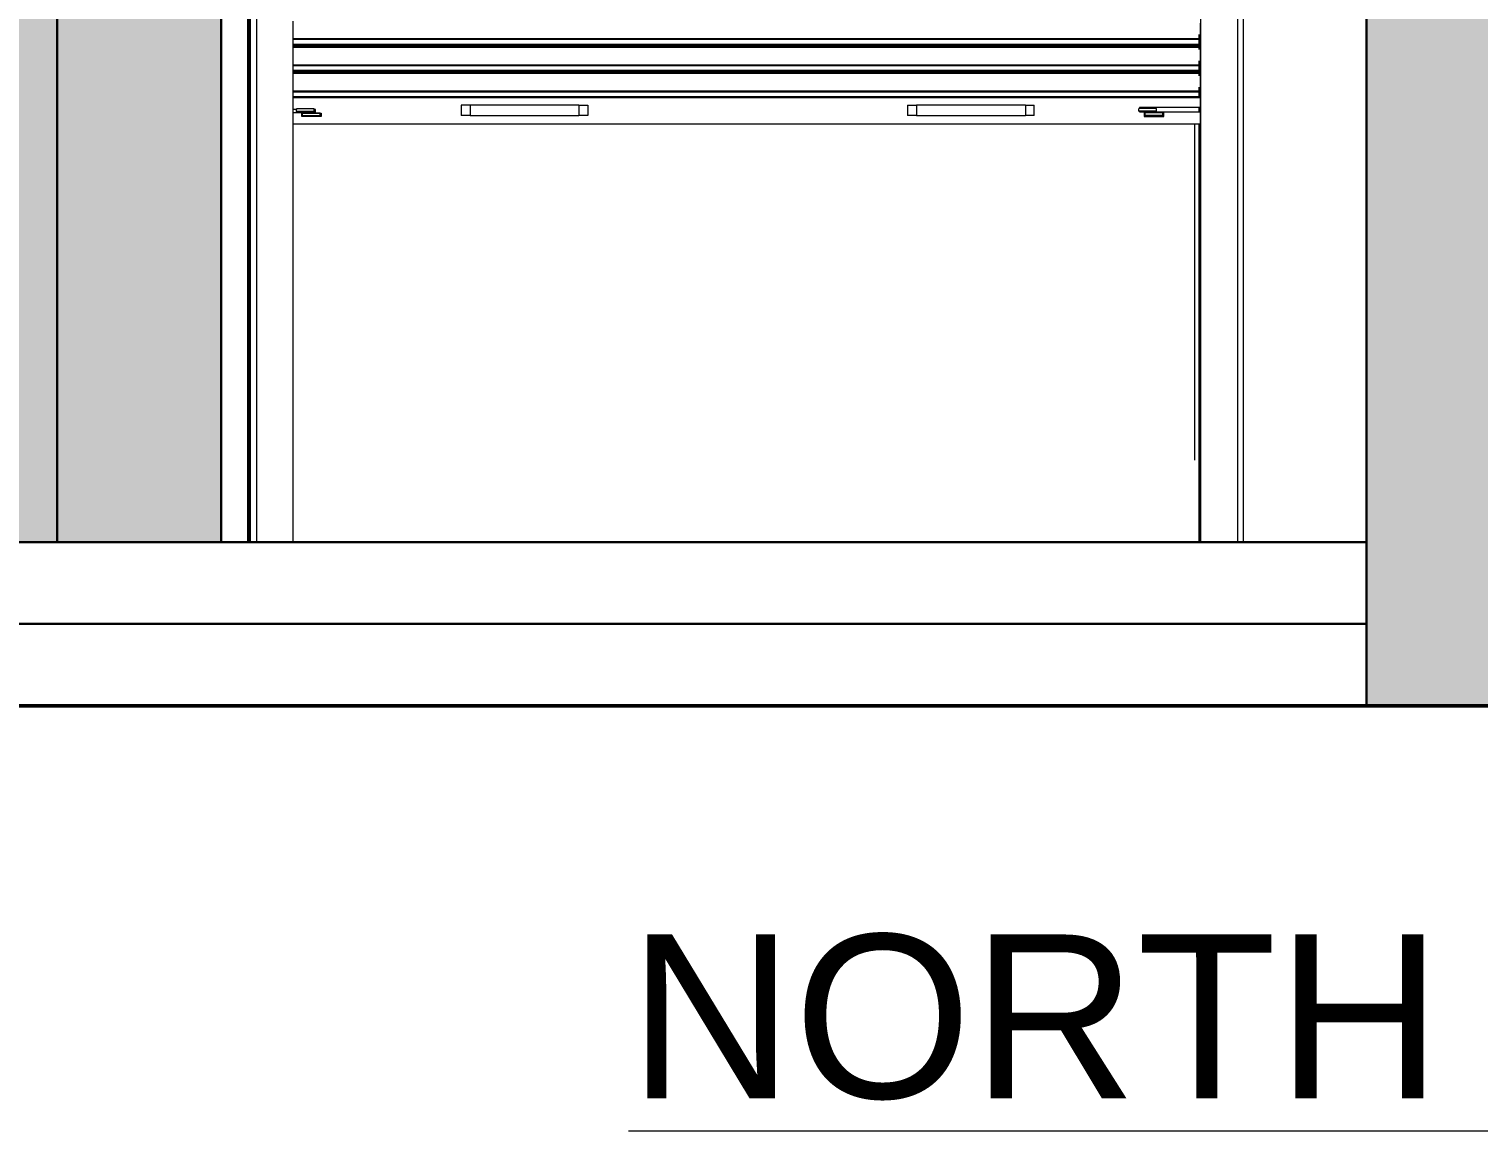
# Model space of a CAD drawing. Header units: inches. Extents: x 153221 to 157601, y -20468 to 0.
# Drawn here: x 154279.6 to 154381.3, y -20426.1 to -20348.9 of the extents above; entities that cross this region are included whole.
import ezdxf

# ---------------------------------------------------------------- set-up
doc = ezdxf.new("R2010")
doc.units = ezdxf.units.IN
doc.header["$MEASUREMENT"] = 0
for name, color, linetype, lineweight in [('DOOR-WIN RA', 3, 'Continuous', 20), ('ELE1 RA', 1, 'Continuous', 30), ('HATCH RA', 8, 'Continuous', 5), ('TEXTLAYER', 7, 'Continuous', 18)]:
    doc.layers.add(name, color=color, linetype=linetype, lineweight=lineweight)
doc.styles.get("Standard").update_dxf_attribs({"font": 'arial.ttf'})

# ---------------------------------------------------------------- blocks, each defined once
blk = doc.blocks.new('TDG')
at = {"layer": 'HATCH RA', "transparency": 33554687}
h = blk.add_hatch(dxfattribs=at)
h.set_pattern_fill('AR-B816', color=256, scale=0.25)
h.paths.add_polyline_path([(159005.74, -15535.96), (159005.74, -15524.96), (158980.74, -15524.96), (158980.74, -15627.36), (158980.74, -15632.36), (158980.74, -15739.96), (158980.74, -15745.02), (158980.74, -15851.96), (158980.74, -15857.02), (158980.74, -15963.96), (158980.74, -15969.02), (158980.74, -16075.96), (158980.74, -16080.84), (158980.74, -16093.96), (159005.74, -16093.96), (159005.74, -15963.96), (159005.74, -15937.96), (159005.74, -15872.96), (159005.74, -15856.96), (159005.74, -15851.96)])
h.paths.add_polyline_path([(158812.05, -15632.36), (158802.86, -15632.36), (158802.86, -15632.96), (158802.86, -15727.96), (158802.86, -15739.96), (158802.86, -15744.96), (158802.86, -15851.96), (158802.86, -15856.96), (158802.86, -15963.96), (158802.86, -15969.31), (158802.86, -16081.96), (158812.05, -16081.96)])
h = blk.add_hatch(dxfattribs=at)
h.set_pattern_fill('AR-B816', color=256, scale=0.25)
h.paths.add_polyline_path([(158896.81, -15857.02), (158896.81, -15851.96), (158896.81, -15745.02), (158896.81, -15739.96), (158896.81, -15632.36), (158884.81, -15632.36), (158884.81, -15650.96), (158884.81, -15652.96), (158884.81, -15708.15), (158884.81, -15710.96), (158884.81, -15739.96), (158884.81, -15762.96), (158884.81, -15764.96), (158884.81, -15820.15), (158884.81, -15822.96), (158884.81, -15851.96), (158884.81, -15874.96), (158884.81, -15876.96), (158884.81, -15932.15), (158884.81, -15934.96), (158884.81, -15963.96), (158884.81, -15969.31), (158884.81, -16075.96), (158884.81, -16081.96), (158896.81, -16081.96), (158896.81, -16075.96), (158896.81, -15969.02), (158896.81, -15963.96)])
h.paths.add_polyline_path([(158884.8, -15934.96), (158884.8, -15932.15), (158884.8, -15876.96), (158884.8, -15874.96), (158884.8, -15851.96), (158884.8, -15822.96), (158884.8, -15820.15), (158884.8, -15764.96), (158884.8, -15762.96), (158884.8, -15739.96), (158884.8, -15710.96), (158884.8, -15708.15), (158884.8, -15652.96), (158884.8, -15650.96), (158884.8, -15632.36), (158879.75, -15632.36), (158879.75, -16081.96), (158880.67, -16081.96), (158884.8, -16081.96), (158884.8, -16075.96), (158884.8, -15969.31), (158884.8, -15963.96)])
h.paths.add_polyline_path([(158879.75, -15934.96), (158835.64, -15934.96), (158833.06, -15934.96), (158812.05, -15934.96), (158812.05, -15969.31), (158822.89, -15969.31), (158833.06, -15969.31), (158835.64, -15969.31), (158873.78, -15969.31), (158879.75, -15969.31)])
h.paths.add_polyline_path([(158879.75, -15822.96), (158835.64, -15822.96), (158833.06, -15822.96), (158812.05, -15822.96), (158812.05, -15874.96), (158833.06, -15874.96), (158835.64, -15874.96), (158879.75, -15874.96)])
h.paths.add_polyline_path([(158879.75, -15710.96), (158835.64, -15710.96), (158833.06, -15710.96), (158812.05, -15710.96), (158812.05, -15762.96), (158833.06, -15762.96), (158835.64, -15762.96), (158879.75, -15762.96)])
h.paths.add_polyline_path([(158879.75, -15632.36), (158812.05, -15632.36), (158812.05, -15650.96), (158833.06, -15650.96), (158835.64, -15650.96), (158879.75, -15650.96)])
at = {"layer": 'DOOR-WIN RA'}
for p, q in [((158898.78, -16081.96), (158898.78, -15992.6)), ((158898.84, -15992.6), (158898.84, -16081.96)), ((158898.94, -15992.6), (158898.94, -16081.96)), ((158899.41, -15992.6), (158899.41, -16081.96)), ((158968.6, -16081.96), (158968.6, -15992.6)), ((158971.27, -15992.6), (158971.27, -16081.96)), ((158971.69, -15992.6), (158971.69, -16081.96)), ((158902.08, -16045.08), (158902.08, -16043.78)), ((158968.58, -16045.49), (158968.58, -16043.93)), ((158968.48, -16045.08), (158902.08, -16045.08)), ((158902.08, -16045.14), (158902.08, -16045.08)), ((158968.47, -16045.14), (158902.08, -16045.14)), ((158902.08, -16045.49), (158902.08, -16045.14)), ((158968.48, -16045.49), (158902.08, -16045.49)), ((158902.08, -16045.53), (158902.08, -16045.49)), ((158902.08, -16045.53), (158968.48, -16045.53)), ((158902.08, -16045.54), (158902.08, -16045.53)), ((158968.48, -16045.54), (158902.08, -16045.54)), ((158902.08, -16045.55), (158902.08, -16045.54)), ((158968.48, -16045.55), (158902.08, -16045.55)), ((158902.08, -16045.57), (158902.08, -16045.55)), ((158968.48, -16045.57), (158902.08, -16045.57)), ((158902.08, -16045.59), (158902.08, -16045.57)), ((158968.48, -16045.59), (158902.08, -16045.59)), ((158902.08, -16045.61), (158902.08, -16045.59)), ((158968.48, -16045.61), (158902.08, -16045.61)), ((158902.08, -16045.63), (158902.08, -16045.61)), ((158968.48, -16045.63), (158902.08, -16045.63)), ((158902.08, -16045.65), (158902.08, -16045.63)), ((158968.48, -16045.65), (158902.08, -16045.65)), ((158902.08, -16045.67), (158902.08, -16045.65)), ((158968.48, -16045.67), (158902.08, -16045.67)), ((158902.08, -16045.69), (158902.08, -16045.67)), ((158968.48, -16045.69), (158902.08, -16045.69)), ((158902.08, -16045.71), (158902.08, -16045.69)), ((158968.48, -16045.71), (158902.08, -16045.71)), ((158902.08, -16047), (158902.08, -16045.71)), ((158968.48, -16045.49), (158968.48, -16044.77)), ((158968.58, -16045.49), (158968.48, -16045.49)), ((158968.48, -16045.81), (158968.48, -16045.53)), ((158968.48, -16045.53), (158968.58, -16045.53)), ((158968.58, -16045.53), (158968.58, -16045.49)), ((158968.58, -16045.85), (158968.58, -16045.53)), ((158968.48, -16045.86), (158968.48, -16045.81)), ((158968.48, -16047.41), (158968.48, -16046.7)), ((158968.58, -16047.41), (158968.58, -16045.85)), ((158968.48, -16047), (158902.08, -16047)), ((158902.08, -16047.07), (158902.08, -16047)), ((158968.47, -16047.07), (158902.08, -16047.07)), ((158902.08, -16047.41), (158902.08, -16047.07)), ((158968.48, -16047.41), (158902.08, -16047.41)), ((158902.08, -16047.45), (158902.08, -16047.41)), ((158902.08, -16047.45), (158968.48, -16047.45)), ((158902.08, -16047.46), (158902.08, -16047.45)), ((158968.48, -16047.46), (158902.08, -16047.46)), ((158902.08, -16047.48), (158902.08, -16047.46)), ((158968.48, -16047.48), (158902.08, -16047.48)), ((158902.08, -16047.5), (158902.08, -16047.48)), ((158968.48, -16047.5), (158902.08, -16047.5)), ((158902.08, -16047.51), (158902.08, -16047.5)), ((158968.48, -16047.51), (158902.08, -16047.51)), ((158902.08, -16047.53), (158902.08, -16047.51)), ((158968.48, -16047.53), (158902.08, -16047.53)), ((158902.08, -16047.55), (158902.08, -16047.53)), ((158968.48, -16047.55), (158902.08, -16047.55)), ((158902.08, -16047.57), (158902.08, -16047.55)), ((158968.48, -16047.57), (158902.08, -16047.57)), ((158902.08, -16047.59), (158902.08, -16047.57)), ((158968.48, -16047.59), (158902.08, -16047.59)), ((158902.08, -16047.61), (158902.08, -16047.59)), ((158968.48, -16047.61), (158902.08, -16047.61)), ((158902.08, -16047.63), (158902.08, -16047.61)), ((158968.48, -16047.63), (158902.08, -16047.63)), ((158902.08, -16048.92), (158902.08, -16047.63)), ((158968.58, -16047.41), (158968.48, -16047.41)), ((158968.48, -16047.74), (158968.48, -16047.45)), ((158968.48, -16047.45), (158968.58, -16047.45)), ((158968.48, -16047.79), (158968.48, -16047.74)), ((158968.58, -16047.45), (158968.58, -16047.41)), ((158968.58, -16047.78), (158968.58, -16047.45)), ((158968.58, -16049.33), (158968.58, -16047.78)), ((158968.48, -16048.92), (158902.08, -16048.92)), ((158902.08, -16048.99), (158902.08, -16048.92)), ((158968.48, -16049.33), (158968.48, -16048.62)), ((158968.47, -16048.99), (158902.08, -16048.99)), ((158902.08, -16049.33), (158902.08, -16048.99)), ((158968.48, -16049.33), (158902.08, -16049.33)), ((158902.08, -16049.38), (158902.08, -16049.33)), ((158902.08, -16049.38), (158968.58, -16049.38)), ((158902.08, -16050.25), (158902.08, -16049.38)), ((158914.4, -16049.93), (158914.4, -16050.7)), ((158915.07, -16049.93), (158914.4, -16049.93)), ((158915.07, -16049.93), (158915.07, -16050.7)), ((158923.03, -16049.93), (158915.07, -16049.93)), ((158923.03, -16049.93), (158923.03, -16050.7)), ((158923.03, -16049.93), (158923.69, -16049.93)), ((158923.69, -16049.93), (158923.69, -16050.7)), ((158947.11, -16049.93), (158947.11, -16050.7)), ((158947.11, -16049.93), (158947.77, -16049.93)), ((158947.77, -16049.93), (158947.77, -16050.7)), ((158955.74, -16049.93), (158947.77, -16049.93)), ((158955.74, -16049.93), (158955.74, -16050.7)), ((158955.74, -16049.93), (158956.39, -16049.93)), ((158956.39, -16050.7), (158956.39, -16049.93)), ((158968.58, -16049.33), (158968.48, -16049.33)), ((158968.58, -16049.38), (158968.58, -16049.33)), ((158968.58, -16050.12), (158968.58, -16049.38)), ((158902.33, -16050.25), (158902.08, -16050.25)), ((158902.08, -16050.49), (158902.08, -16050.25)), ((158902.08, -16050.49), (158903.73, -16050.49)), ((158902.08, -16051.3), (158902.08, -16050.49)), ((158903.63, -16050.22), (158902.33, -16050.22)), ((158902.33, -16050.22), (158902.33, -16050.25)), ((158902.33, -16050.25), (158902.33, -16050.26)), ((158902.33, -16050.41), (158902.33, -16050.26)), ((158902.33, -16050.41), (158902.33, -16050.46)), ((158903.63, -16050.41), (158902.33, -16050.41)), ((158902.61, -16050.43), (158902.59, -16050.43)), ((158902.59, -16050.43), (158902.59, -16050.43)), ((158902.59, -16050.43), (158902.61, -16050.44)), ((158902.66, -16050.43), (158902.61, -16050.43)), ((158902.61, -16050.44), (158902.65, -16050.44)), ((158902.65, -16050.44), (158902.71, -16050.44)), ((158902.72, -16050.43), (158902.66, -16050.43)), ((158902.71, -16050.44), (158902.78, -16050.44)), ((158902.79, -16050.42), (158902.72, -16050.43)), ((158902.72, -16050.78), (158902.72, -16050.54)), ((158902.72, -16050.54), (158904.15, -16050.54)), ((158902.78, -16050.78), (158902.72, -16050.78)), ((158902.78, -16050.44), (158902.86, -16050.44)), ((158902.78, -16050.54), (158902.78, -16050.58)), ((158904.08, -16050.54), (158902.78, -16050.54)), ((158902.78, -16050.58), (158902.78, -16050.58)), ((158902.78, -16050.73), (158902.78, -16050.58)), ((158902.78, -16050.73), (158902.78, -16050.78)), ((158904.08, -16050.73), (158902.78, -16050.73)), ((158904.08, -16050.78), (158902.78, -16050.78)), ((158902.87, -16050.42), (158902.79, -16050.42)), ((158902.86, -16050.44), (158902.95, -16050.44)), ((158902.96, -16050.42), (158902.87, -16050.42)), ((158902.95, -16050.44), (158903.03, -16050.44)), ((158903.04, -16050.42), (158902.96, -16050.42)), ((158903.03, -16050.44), (158903.11, -16050.44)), ((158903.11, -16050.43), (158903.04, -16050.42)), ((158903.07, -16050.75), (158903.04, -16050.75)), ((158903.04, -16050.75), (158903.04, -16050.75)), ((158903.04, -16050.75), (158903.06, -16050.76)), ((158903.06, -16050.76), (158903.11, -16050.76)), ((158903.11, -16050.75), (158903.07, -16050.75)), ((158903.17, -16050.43), (158903.11, -16050.43)), ((158903.11, -16050.44), (158903.17, -16050.44)), ((158903.17, -16050.75), (158903.11, -16050.75)), ((158903.11, -16050.76), (158903.16, -16050.76)), ((158903.16, -16050.76), (158903.24, -16050.76)), ((158903.21, -16050.43), (158903.17, -16050.43)), ((158903.17, -16050.44), (158903.21, -16050.44)), ((158903.25, -16050.75), (158903.17, -16050.75)), ((158903.23, -16050.43), (158903.21, -16050.43)), ((158903.21, -16050.44), (158903.23, -16050.43)), ((158903.23, -16050.43), (158903.23, -16050.43)), ((158903.24, -16050.76), (158903.32, -16050.76)), ((158903.33, -16050.74), (158903.25, -16050.75)), ((158903.32, -16050.76), (158903.4, -16050.76)), ((158903.41, -16050.74), (158903.33, -16050.74)), ((158903.4, -16050.76), (158903.49, -16050.76)), ((158903.49, -16050.75), (158903.41, -16050.74)), ((158903.57, -16050.75), (158903.49, -16050.75)), ((158903.49, -16050.76), (158903.56, -16050.76)), ((158903.56, -16050.76), (158903.62, -16050.76)), ((158903.63, -16050.75), (158903.57, -16050.75)), ((158903.62, -16050.76), (158903.66, -16050.76)), ((158903.63, -16050.25), (158903.63, -16050.22)), ((158903.73, -16050.25), (158903.63, -16050.25)), ((158903.63, -16050.41), (158903.63, -16050.25)), ((158903.63, -16050.46), (158903.63, -16050.41)), ((158903.67, -16050.75), (158903.63, -16050.75)), ((158903.66, -16050.76), (158903.69, -16050.75)), ((158903.69, -16050.75), (158903.67, -16050.75)), ((158903.69, -16050.75), (158903.69, -16050.75)), ((158903.73, -16050.49), (158903.73, -16050.25)), ((158904.08, -16050.73), (158904.08, -16050.54)), ((158904.08, -16050.78), (158904.08, -16050.73)), ((158904.15, -16050.78), (158904.08, -16050.78)), ((158904.15, -16050.54), (158904.15, -16050.78)), ((158915.07, -16050.7), (158914.4, -16050.7)), ((158915.07, -16050.7), (158923.03, -16050.7)), ((158923.69, -16050.7), (158923.03, -16050.7)), ((158947.77, -16050.7), (158947.11, -16050.7)), ((158947.77, -16050.7), (158955.74, -16050.7)), ((158956.39, -16050.7), (158955.74, -16050.7)), ((158964.05, -16050.18), (158964.05, -16050.22)), ((158964.09, -16050.18), (158964.05, -16050.18)), ((158964.05, -16050.37), (158964.05, -16050.22)), ((158964.05, -16050.37), (158964.05, -16050.41)), ((158965.35, -16050.37), (158964.05, -16050.37)), ((158964.09, -16050.12), (158964.09, -16050.18)), ((158968.48, -16050.12), (158964.09, -16050.12)), ((158965.35, -16050.18), (158964.09, -16050.18)), ((158964.09, -16050.41), (158965.35, -16050.41)), ((158964.09, -16050.41), (158964.09, -16050.41)), ((158964.09, -16050.41), (158964.09, -16050.44)), ((158964.09, -16050.44), (158968.48, -16050.44)), ((158964.34, -16050.39), (158964.31, -16050.39)), ((158964.31, -16050.39), (158964.31, -16050.39)), ((158964.31, -16050.39), (158964.33, -16050.39)), ((158964.33, -16050.39), (158964.37, -16050.4)), ((158964.38, -16050.39), (158964.34, -16050.39)), ((158964.37, -16050.4), (158964.43, -16050.4)), ((158964.44, -16050.38), (158964.38, -16050.39)), ((158964.43, -16050.4), (158964.5, -16050.4)), ((158964.51, -16050.38), (158964.44, -16050.38)), ((158965.87, -16050.49), (158964.45, -16050.49)), ((158964.45, -16050.49), (158964.45, -16050.77)), ((158964.45, -16050.77), (158965.87, -16050.77)), ((158964.5, -16050.4), (158964.59, -16050.4)), ((158964.6, -16050.38), (158964.51, -16050.38)), ((158964.51, -16050.5), (158964.51, -16050.54)), ((158965.81, -16050.5), (158964.51, -16050.5)), ((158964.51, -16050.54), (158964.51, -16050.54)), ((158964.51, -16050.69), (158964.51, -16050.54)), ((158964.51, -16050.69), (158964.51, -16050.74)), ((158965.81, -16050.69), (158964.51, -16050.69)), ((158964.51, -16050.74), (158965.8, -16050.74)), ((158964.59, -16050.4), (158964.67, -16050.4)), ((158964.68, -16050.38), (158964.6, -16050.38)), ((158964.67, -16050.4), (158964.75, -16050.4)), ((158964.76, -16050.38), (158964.68, -16050.38)), ((158964.75, -16050.4), (158964.83, -16050.4)), ((158964.83, -16050.38), (158964.76, -16050.38)), ((158964.79, -16050.71), (158964.77, -16050.71)), ((158964.77, -16050.71), (158964.77, -16050.71)), ((158964.77, -16050.71), (158964.79, -16050.71)), ((158964.79, -16050.71), (158964.83, -16050.72)), ((158964.83, -16050.71), (158964.79, -16050.71)), ((158964.89, -16050.39), (158964.83, -16050.38)), ((158964.83, -16050.4), (158964.89, -16050.4)), ((158964.89, -16050.7), (158964.83, -16050.71)), ((158964.83, -16050.72), (158964.89, -16050.72)), ((158964.94, -16050.39), (158964.89, -16050.39)), ((158964.89, -16050.4), (158964.93, -16050.39)), ((158964.97, -16050.7), (158964.89, -16050.7)), ((158964.89, -16050.72), (158964.96, -16050.72)), ((158964.93, -16050.39), (158964.95, -16050.39)), ((158964.96, -16050.39), (158964.94, -16050.39)), ((158964.95, -16050.39), (158964.96, -16050.39)), ((158964.96, -16050.72), (158965.04, -16050.72)), ((158965.05, -16050.7), (158964.97, -16050.7)), ((158965.04, -16050.72), (158965.13, -16050.72)), ((158965.13, -16050.7), (158965.05, -16050.7)), ((158965.22, -16050.7), (158965.13, -16050.7)), ((158965.13, -16050.72), (158965.21, -16050.72)), ((158965.21, -16050.72), (158965.28, -16050.72)), ((158965.29, -16050.7), (158965.22, -16050.7)), ((158965.28, -16050.72), (158965.34, -16050.72)), ((158965.35, -16050.71), (158965.29, -16050.7)), ((158965.34, -16050.72), (158965.39, -16050.71)), ((158965.35, -16050.37), (158965.35, -16050.18)), ((158965.35, -16050.41), (158965.35, -16050.37)), ((158965.39, -16050.71), (158965.35, -16050.71)), ((158965.41, -16050.71), (158965.39, -16050.71)), ((158965.39, -16050.71), (158965.41, -16050.71)), ((158965.41, -16050.71), (158965.41, -16050.71)), ((158965.8, -16050.74), (158965.81, -16050.69)), ((158965.81, -16050.69), (158965.81, -16050.5)), ((158965.87, -16050.77), (158965.87, -16050.49)), ((158968.48, -16050.44), (158968.48, -16050.12)), ((158968.58, -16050.12), (158968.48, -16050.12)), ((158968.48, -16050.44), (158968.58, -16050.44)), ((158968.58, -16050.44), (158968.58, -16050.12)), ((158968.58, -16051.3), (158968.58, -16050.44)), ((158902.08, -16081.96), (158902.08, -16051.3)), ((158902.08, -16051.3), (158917.05, -16051.3)), ((158917.05, -16051.3), (158917.43, -16051.3)), ((158917.43, -16051.3), (158919.73, -16051.3)), ((158919.73, -16051.3), (158919.74, -16051.3)), ((158919.74, -16051.3), (158919.92, -16051.3)), ((158919.92, -16051.3), (158919.93, -16051.3)), ((158919.93, -16051.3), (158922.23, -16051.3)), ((158922.23, -16051.3), (158947.34, -16051.3)), ((158947.34, -16051.3), (158949.64, -16051.3)), ((158949.64, -16051.3), (158949.65, -16051.3)), ((158949.65, -16051.3), (158949.83, -16051.3)), ((158949.83, -16051.3), (158952.13, -16051.3)), ((158952.13, -16051.3), (158952.44, -16051.3)), ((158952.44, -16051.3), (158968.15, -16051.3)), ((158968.15, -16075.96), (158968.15, -16051.3)), ((158968.15, -16072.54), (158968.15, -16051.3)), ((158968.15, -16051.3), (158968.46, -16051.3)), ((158968.46, -16081.96), (158968.46, -16051.3)), ((158968.46, -16051.3), (158968.48, -16051.3)), ((158968.48, -16081.96), (158968.48, -16051.3)), ((158968.48, -16051.3), (158968.58, -16051.3)), ((158968.58, -16081.96), (158968.58, -16051.3)), ((158902.08, -16075.96), (158902.08, -16072.54))]:
    blk.add_line(p, q, dxfattribs=at)
at = {"layer": 'ELE1 RA'}
for p, q in [((158896.81, -16075.96), (158896.81, -15969.02)), ((158980.74, -15969.02), (158980.74, -16075.96)), ((158884.8, -16075.96), (158884.8, -15969.31)), ((158884.81, -16075.96), (158884.81, -15969.31)), ((158884.81, -16075.96), (158884.8, -16075.96)), ((158884.8, -16081.96), (158884.8, -16075.96)), ((158884.81, -16075.96), (158884.81, -16081.96)), ((158896.81, -16081.96), (158896.81, -16075.96)), ((158980.74, -16093.96), (158980.74, -16075.96)), ((158880.67, -16081.96), (158884.8, -16081.96)), ((158884.8, -16081.96), (158884.81, -16081.96)), ((158884.81, -16081.96), (158896.81, -16081.96)), ((158896.81, -16081.96), (158980.74, -16081.96)), ((158884.81, -16087.96), (158880.67, -16087.96)), ((158980.74, -16087.96), (158884.81, -16087.96))]:
    blk.add_line(p, q, dxfattribs=at)
at = {"layer": 'ELE1 RA', "lineweight": 50}
blk.add_line((159231, -16093.96), (158774.95, -16093.96), dxfattribs=at)
at = {"layer": 'TEXTLAYER', "ltscale": 5, "insert": (158807.05, -16110.73), "char_height": 12, "width": 394.9279, "attachment_point": 1, "rotation": 0.0057}
blk.add_mtext('\\pi119.61538;{\\LNORTH ELEVATION}', dxfattribs=at)

msp = doc.modelspace()

# ---------------------------------------------------------------- block references
at = {"layer": 'HATCH RA', "xscale": 0.9568106312292479, "yscale": 0.9568106312292479, "zscale": 0.9568106312292479}
msp.add_blockref('TDG', (2258.92, -4997.45), dxfattribs=at)

doc.saveas('drawing.dxf')
